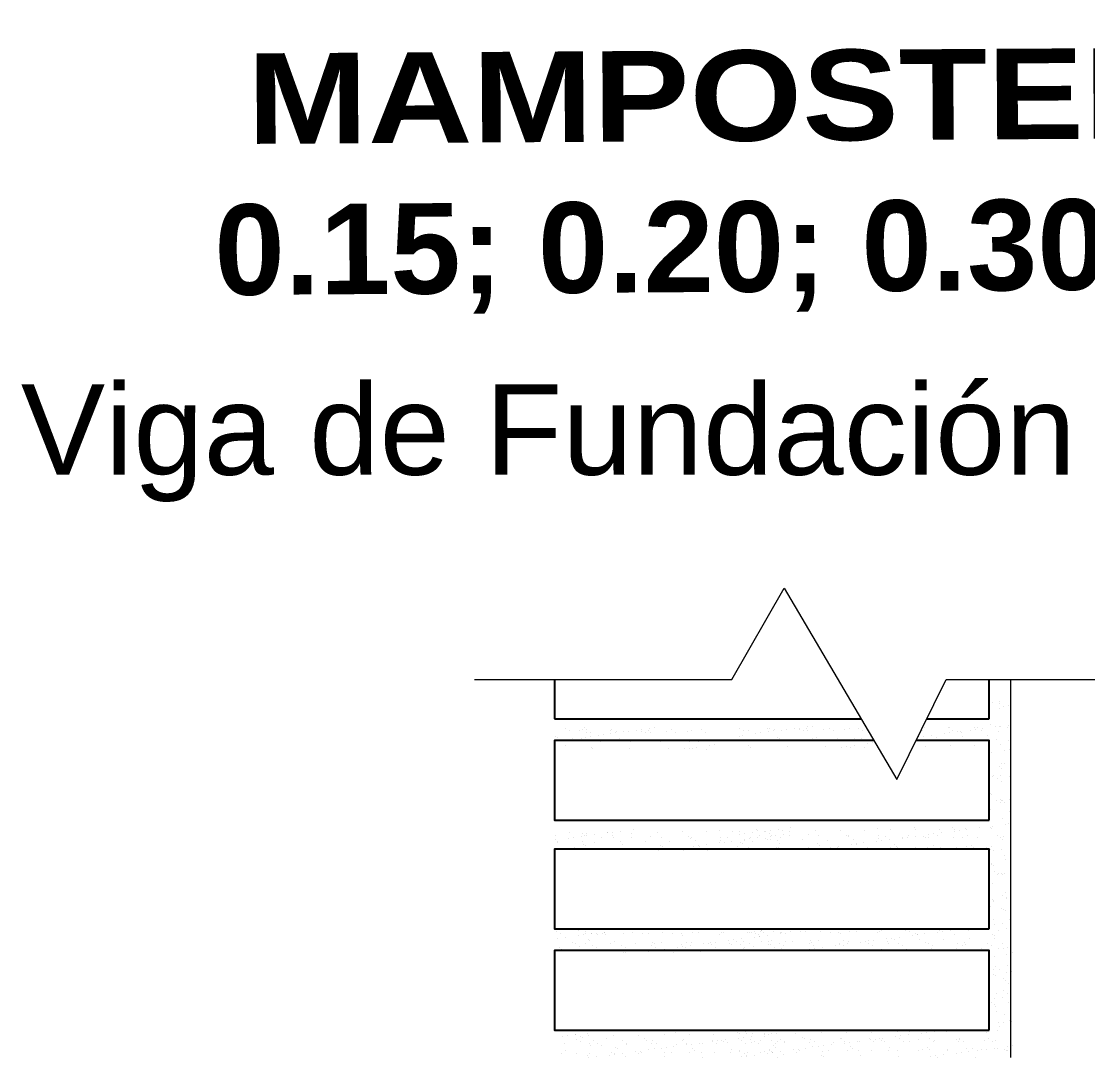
# Model space of a CAD drawing. Header units: millimetres. Extents: x 141 to 456, y -20 to 129.
# Drawn here: x 197.867 to 200.81, y 71.279 to 74.141 of the extents above; entities that cross this region are included whole.
import ezdxf

# ---------------------------------------------------------------- set-up
doc = ezdxf.new("R2010")
doc.units = ezdxf.units.MM
doc.header["$LTSCALE"] = 0.1
doc.header["$MEASUREMENT"] = 0
doc.layers.add('00-COTAS', color=1, linetype='Continuous', lineweight=9)
doc.layers.add('referencias', color=1, linetype='Continuous', lineweight=5)
for name, color, linetype in [('AUXILIAR', 1, 'Continuous'), ('hach', 1, 'Continuous'), ('ROTULO', 5, 'Continuous')]:
    doc.layers.add(name, color=color, linetype=linetype)
doc.styles.add('Afro', font='arial.ttf', dxfattribs={"height": 0.2})
doc.styles.add('ARIAL', font='arial.ttf', dxfattribs={"height": 0.18})

msp = doc.modelspace()

# ---------------------------------------------------------------- linework, layer by layer
at = {"color": 1}
for p, q in [((199.3382, 72.3233), (199.3382, 72.2147)), ((200.5382, 72.2147), (200.5382, 72.3233)), ((199.3382, 72.2147), (200.1846, 72.2147)), ((200.3657, 72.2147), (200.5382, 72.2147)), ((200.5382, 71.6347), (200.5382, 71.7887))]:
    msp.add_line(p, q, dxfattribs=at)
for points in [[(200.2198, 72.1547), (199.3382, 72.1547), (199.3382, 71.9347), (200.5382, 71.9347)], [(200.5382, 71.9347), (200.5382, 72.1547), (200.3362, 72.1547)], [(200.5382, 71.6347), (200.5382, 71.8547), (199.3382, 71.8547), (199.3382, 71.6347), (200.5382, 71.6347)], [(199.3382, 71.7887), (199.3382, 71.6347), (200.5382, 71.6347)], [(200.5382, 71.3547), (200.5382, 71.5747), (199.3382, 71.5747), (199.3382, 71.3547), (200.5382, 71.3547)]]:
    msp.add_lwpolyline(points, dxfattribs=at)
at = {"layer": '00-COTAS'}
msp.add_line((200.5977, 71.2793), (200.5977, 72.3233), dxfattribs=at)
at = {"layer": 'AUXILIAR', "color": 6, "lineweight": 18}
msp.add_lwpolyline([(199.1178, 72.3233), (199.828, 72.3233), (199.9727, 72.5752), (200.2831, 72.0469), (200.4192, 72.3233), (201.5805, 72.3233)], dxfattribs=at)
at = {"layer": 'hach', "linetype": 'Continuous'}
for p, q in [((200.5463, 72.2597), (200.5463, 72.2597)), ((200.5677, 72.2626), (200.5677, 72.2626)), ((200.598, 72.2687), (200.598, 72.2687)), ((200.5662, 72.2444), (200.5662, 72.2444)), ((200.5675, 72.2562), (200.5675, 72.2562)), ((200.5787, 72.2491), (200.5787, 72.2491)), ((200.5904, 72.2511), (200.5904, 72.2511)), ((199.3679, 72.1887), (199.3679, 72.1887)), ((199.379, 72.1816), (199.379, 72.1816)), ((199.4063, 72.182), (199.4063, 72.182)), ((199.4148, 72.1842), (199.4148, 72.1842)), ((199.4206, 72.1905), (199.4206, 72.1905)), ((199.4254, 72.186), (199.4254, 72.186)), ((199.426, 72.1771), (199.426, 72.1771)), ((199.4386, 72.177), (199.4386, 72.177)), ((199.4925, 72.1835), (199.4925, 72.1835)), ((199.4939, 72.1739), (199.4939, 72.1739)), ((199.4969, 72.1843), (199.4969, 72.1843)), ((199.5081, 72.1773), (199.5081, 72.1773)), ((199.5098, 72.1796), (199.5098, 72.1796)), ((199.5297, 72.1786), (199.5297, 72.1786)), ((199.5435, 72.1804), (199.5435, 72.1804)), ((199.5649, 72.1832), (199.5649, 72.1832)), ((199.5788, 72.1804), (199.5788, 72.1804)), ((199.579, 72.1845), (199.579, 72.1845)), ((199.5901, 72.1774), (199.5901, 72.1774)), ((199.598, 72.1826), (199.598, 72.1826)), ((199.6007, 72.1879), (199.6007, 72.1879)), ((199.6028, 72.1782), (199.6028, 72.1782)), ((199.6144, 72.1897), (199.6144, 72.1897)), ((199.6462, 72.1801), (199.6462, 72.1801)), ((199.6611, 72.1846), (199.6611, 72.1846)), ((199.6722, 72.1776), (199.6722, 72.1776)), ((199.705, 72.1803), (199.705, 72.1803)), ((199.7174, 72.1827), (199.7174, 72.1827)), ((199.7432, 72.1848), (199.7432, 72.1848)), ((199.7543, 72.1777), (199.7543, 72.1777)), ((199.85, 72.1888), (199.85, 72.1888)), ((199.8611, 72.1817), (199.8611, 72.1817)), ((199.8737, 72.1816), (199.8737, 72.1816)), ((199.8939, 72.1739), (199.8939, 72.1739)), ((199.9076, 72.1757), (199.9076, 72.1757)), ((199.9276, 72.1882), (199.9276, 72.1882)), ((199.9291, 72.1785), (199.9291, 72.1785)), ((199.9321, 72.189), (199.9321, 72.189)), ((199.9432, 72.1819), (199.9432, 72.1819)), ((199.9449, 72.1842), (199.9449, 72.1842)), ((199.9649, 72.1832), (199.9649, 72.1832)), ((199.9786, 72.185), (199.9786, 72.185)), ((200, 72.1878), (200, 72.1878)), ((200.0139, 72.1851), (200.0139, 72.1851)), ((200.0142, 72.1891), (200.0142, 72.1891)), ((200.0253, 72.182), (200.0253, 72.182)), ((200.0331, 72.1872), (200.0331, 72.1872)), ((200.0358, 72.1925), (200.0358, 72.1925)), ((200.038, 72.1828), (200.038, 72.1828)), ((200.0496, 72.1944), (200.0496, 72.1944)), ((200.0814, 72.1848), (200.0814, 72.1848)), ((200.0963, 72.1893), (200.0963, 72.1893)), ((200.1074, 72.1822), (200.1074, 72.1822)), ((200.1401, 72.1849), (200.1401, 72.1849)), ((200.1526, 72.1873), (200.1526, 72.1873)), ((200.1784, 72.1894), (200.1784, 72.1894)), ((200.1895, 72.1823), (200.1895, 72.1823)), ((200.3537, 72.1826), (200.3537, 72.1826)), ((200.3602, 72.1904), (200.3602, 72.1904)), ((200.4149, 72.1742), (200.4149, 72.1742)), ((200.4246, 72.1899), (200.4246, 72.1899)), ((200.4287, 72.176), (200.4287, 72.176)), ((200.4292, 72.1913), (200.4292, 72.1913)), ((200.4358, 72.1828), (200.4358, 72.1828)), ((200.4501, 72.1788), (200.4501, 72.1788)), ((200.4581, 72.1808), (200.4581, 72.1808)), ((200.463, 72.1763), (200.463, 72.1763)), ((200.4859, 72.1835), (200.4859, 72.1835)), ((200.4966, 72.191), (200.4966, 72.191)), ((200.4996, 72.1854), (200.4996, 72.1854)), ((200.5067, 72.19), (200.5067, 72.19)), ((200.5179, 72.1829), (200.5179, 72.1829)), ((200.521, 72.1882), (200.521, 72.1882)), ((200.5423, 72.1995), (200.5423, 72.1995)), ((200.5569, 72.1929), (200.5569, 72.1929)), ((200.5652, 72.1784), (200.5652, 72.1784)), ((200.5678, 72.1936), (200.5678, 72.1936)), ((200.5706, 72.1947), (200.5706, 72.1947)), ((200.5888, 72.1902), (200.5888, 72.1902)), ((200.592, 72.1975), (200.592, 72.1975)), ((199.3413, 72.1673), (199.3413, 72.1673)), ((199.3462, 72.1629), (199.3462, 72.1629)), ((199.352, 72.1552), (199.352, 72.1552)), ((199.3657, 72.157), (199.3657, 72.157)), ((199.3691, 72.1419), (199.3691, 72.1419)), ((199.3707, 72.1547), (199.3707, 72.1547)), ((199.3872, 72.1598), (199.3872, 72.1598)), ((199.4132, 72.1604), (199.4132, 72.1604)), ((199.419, 72.1561), (199.419, 72.1561)), ((199.423, 72.1645), (199.423, 72.1645)), ((199.423, 72.1645), (199.423, 72.1645)), ((199.4367, 72.1663), (199.4367, 72.1663)), ((199.4419, 72.1572), (199.4419, 72.1572)), ((199.4588, 72.1692), (199.4588, 72.1692)), ((199.466, 72.1516), (199.466, 72.1516)), ((199.4725, 72.171), (199.4725, 72.171)), ((199.4758, 72.1535), (199.4758, 72.1535)), ((199.5187, 72.1595), (199.5187, 72.1595)), ((199.5236, 72.155), (199.5236, 72.155)), ((199.5432, 72.1532), (199.5432, 72.1532)), ((199.5481, 72.1518), (199.5481, 72.1518)), ((199.6144, 72.1557), (199.6144, 72.1557)), ((199.6257, 72.1572), (199.6257, 72.1572)), ((199.6302, 72.1519), (199.6302, 72.1519)), ((199.6834, 72.1566), (199.6834, 72.1566)), ((199.7123, 72.1521), (199.7123, 72.1521)), ((199.7312, 72.1562), (199.7312, 72.1562)), ((199.7361, 72.1518), (199.7361, 72.1518)), ((199.7509, 72.1563), (199.7509, 72.1563)), ((199.7806, 72.1434), (199.7806, 72.1434)), ((199.8484, 72.165), (199.8484, 72.165)), ((199.8581, 72.1692), (199.8581, 72.1692)), ((199.9011, 72.1562), (199.9011, 72.1562)), ((199.9109, 72.1581), (199.9109, 72.1581)), ((199.9539, 72.1641), (199.9539, 72.1641)), ((199.9587, 72.1597), (199.9587, 72.1597)), ((199.9784, 72.1578), (199.9784, 72.1578)), ((199.9832, 72.1564), (199.9832, 72.1564)), ((200.0496, 72.1604), (200.0496, 72.1604)), ((200.0609, 72.1618), (200.0609, 72.1618)), ((200.0653, 72.1565), (200.0653, 72.1565)), ((200.1186, 72.1612), (200.1186, 72.1612)), ((200.1474, 72.1567), (200.1474, 72.1567)), ((200.1664, 72.1609), (200.1664, 72.1609)), ((200.1712, 72.1564), (200.1712, 72.1564)), ((200.186, 72.1609), (200.186, 72.1609)), ((200.2021, 72.1462), (200.2021, 72.1462)), ((200.2158, 72.148), (200.2158, 72.148)), ((200.344, 72.1649), (200.344, 72.1649)), ((200.3577, 72.1667), (200.3577, 72.1667)), ((200.3789, 72.1576), (200.3789, 72.1576)), ((200.3791, 72.1695), (200.3791, 72.1695)), ((200.3838, 72.1532), (200.3838, 72.1532)), ((200.3936, 72.164), (200.3936, 72.164)), ((200.3937, 72.1571), (200.3937, 72.1571)), ((200.4648, 72.1666), (200.4648, 72.1666)), ((200.4758, 72.1573), (200.4758, 72.1573)), ((200.4859, 72.1553), (200.4859, 72.1553)), ((200.5338, 72.1675), (200.5338, 72.1675)), ((200.5579, 72.1574), (200.5579, 72.1574)), ((200.5695, 72.1428), (200.5695, 72.1428)), ((200.5914, 72.1544), (200.5914, 72.1544)), ((200.5963, 72.1499), (200.5963, 72.1499)), ((199.4395, 72.1363), (199.4395, 72.1363)), ((199.4443, 72.1319), (199.4443, 72.1319)), ((199.5465, 72.134), (199.5465, 72.134)), ((199.652, 72.1331), (199.652, 72.1331)), ((199.696, 72.1322), (199.696, 72.1322)), ((199.7097, 72.134), (199.7097, 72.134)), ((199.7191, 72.1319), (199.7191, 72.1319)), ((199.7311, 72.1368), (199.7311, 72.1368)), ((199.759, 72.1308), (199.759, 72.1308)), ((199.7669, 72.1416), (199.7669, 72.1416)), ((199.8746, 72.141), (199.8746, 72.141)), ((199.8795, 72.1365), (199.8795, 72.1365)), ((199.9817, 72.1386), (199.9817, 72.1386)), ((200.0871, 72.1377), (200.0871, 72.1377)), ((200.1311, 72.1368), (200.1311, 72.1368)), ((200.1448, 72.1386), (200.1448, 72.1386)), ((200.1542, 72.1365), (200.1542, 72.1365)), ((200.1663, 72.1415), (200.1663, 72.1415)), ((200.1942, 72.1354), (200.1942, 72.1354)), ((200.3619, 72.1396), (200.3619, 72.1396)), ((200.4309, 72.1405), (200.4309, 72.1405)), ((200.4983, 72.1402), (200.4983, 72.1402)), ((200.5391, 72.1169), (200.5391, 72.1169)), ((200.5454, 72.1231), (200.5454, 72.1231)), ((200.5812, 72.1278), (200.5812, 72.1278)), ((200.5949, 72.1296), (200.5949, 72.1296)), ((200.54, 72.1058), (200.54, 72.1058)), ((200.5712, 72.092), (200.5712, 72.092)), ((200.5792, 72.0914), (200.5792, 72.0914)), ((200.5482, 72.0552), (200.5482, 72.0552)), ((200.5493, 72.058), (200.5493, 72.058)), ((200.5662, 72.0818), (200.5662, 72.0818)), ((200.5697, 72.0581), (200.5697, 72.0581)), ((200.5711, 72.0773), (200.5711, 72.0773)), ((200.594, 72.0563), (200.594, 72.0563)), ((200.5604, 72.0509), (200.5604, 72.0509)), ((200.5728, 72.0412), (200.5728, 72.0412)), ((200.5388, 72.0151), (200.5388, 72.0151)), ((200.541, 72.0091), (200.541, 72.0091)), ((200.5459, 72.0047), (200.5459, 72.0047)), ((200.5588, 71.9884), (200.5588, 71.9884)), ((200.5688, 71.9836), (200.5688, 71.9836)), ((200.5706, 71.992), (200.5706, 71.992)), ((200.5725, 71.9902), (200.5725, 71.9902)), ((200.5745, 71.9904), (200.5745, 71.9904)), ((200.5817, 71.9849), (200.5817, 71.9849)), ((200.594, 71.993), (200.594, 71.993)), ((200.5397, 71.9593), (200.5397, 71.9593)), ((200.5405, 71.9643), (200.5405, 71.9643)), ((200.5761, 71.9396), (200.5761, 71.9396)), ((200.595, 71.9596), (200.595, 71.9596)), ((199.556, 71.909), (199.556, 71.909)), ((199.7937, 71.9075), (199.7937, 71.9075)), ((199.8959, 71.9096), (199.8959, 71.9096)), ((199.9553, 71.9089), (199.9553, 71.9089)), ((199.9911, 71.9137), (199.9911, 71.9137)), ((200.0579, 71.9064), (200.0579, 71.9064)), ((200.1269, 71.9073), (200.1269, 71.9073)), ((200.1943, 71.9069), (200.1943, 71.9069)), ((200.2289, 71.9121), (200.2289, 71.9121)), ((200.2655, 71.9095), (200.2655, 71.9095)), ((200.3311, 71.9142), (200.3311, 71.9142)), ((200.3345, 71.9104), (200.3345, 71.9104)), ((200.4019, 71.9101), (200.4019, 71.9101)), ((200.4365, 71.9133), (200.4365, 71.9133)), ((200.4414, 71.9089), (200.4414, 71.9089)), ((200.4549, 71.9065), (200.4549, 71.9065)), ((200.4731, 71.9126), (200.4731, 71.9126)), ((200.4764, 71.9093), (200.4764, 71.9093)), ((200.5122, 71.914), (200.5122, 71.914)), ((200.5421, 71.9135), (200.5421, 71.9135)), ((200.5436, 71.911), (200.5436, 71.911)), ((200.5473, 71.9186), (200.5473, 71.9186)), ((200.5831, 71.9233), (200.5831, 71.9233)), ((200.5919, 71.926), (200.5919, 71.926)), ((200.5968, 71.9251), (200.5968, 71.9251)), ((199.34, 71.8918), (199.34, 71.8918)), ((199.3425, 71.8809), (199.3425, 71.8809)), ((199.3783, 71.8856), (199.3783, 71.8856)), ((199.379, 71.9007), (199.379, 71.9007)), ((199.392, 71.8874), (199.392, 71.8874)), ((199.4134, 71.8903), (199.4134, 71.8903)), ((199.4141, 71.8903), (199.4141, 71.8903)), ((199.4151, 71.8986), (199.4151, 71.8986)), ((199.4163, 71.8772), (199.4163, 71.8772)), ((199.4221, 71.8919), (199.4221, 71.8919)), ((199.4268, 71.8976), (199.4268, 71.8976)), ((199.4278, 71.8921), (199.4278, 71.8921)), ((199.4492, 71.895), (199.4492, 71.895)), ((199.4691, 71.8874), (199.4691, 71.8874)), ((199.4841, 71.8995), (199.4841, 71.8995)), ((199.485, 71.8997), (199.485, 71.8997)), ((199.4971, 71.892), (199.4971, 71.892)), ((199.4988, 71.9015), (199.4988, 71.9015)), ((199.502, 71.8876), (199.502, 71.8876)), ((199.5202, 71.9043), (199.5202, 71.9043)), ((199.5511, 71.8876), (199.5511, 71.8876)), ((199.5515, 71.8992), (199.5515, 71.8992)), ((199.6041, 71.8897), (199.6041, 71.8897)), ((199.6227, 71.9018), (199.6227, 71.9018)), ((199.6332, 71.8877), (199.6332, 71.8877)), ((199.6917, 71.9026), (199.6917, 71.9026)), ((199.7096, 71.8888), (199.7096, 71.8888)), ((199.7145, 71.8843), (199.7145, 71.8843)), ((199.7153, 71.8879), (199.7153, 71.8879)), ((199.7274, 71.8779), (199.7274, 71.8779)), ((199.7592, 71.9023), (199.7592, 71.9023)), ((199.7964, 71.8788), (199.7964, 71.8788)), ((199.7974, 71.888), (199.7974, 71.888)), ((199.8167, 71.8865), (199.8167, 71.8865)), ((199.8304, 71.9049), (199.8304, 71.9049)), ((199.8492, 71.895), (199.8492, 71.895)), ((199.8502, 71.9033), (199.8502, 71.9033)), ((199.863, 71.8968), (199.863, 71.8968)), ((199.8638, 71.8785), (199.8638, 71.8785)), ((199.8641, 71.8813), (199.8641, 71.8813)), ((199.8779, 71.8831), (199.8779, 71.8831)), ((199.8795, 71.8882), (199.8795, 71.8882)), ((199.8837, 71.8769), (199.8837, 71.8769)), ((199.8844, 71.8996), (199.8844, 71.8996)), ((199.8993, 71.886), (199.8993, 71.886)), ((199.8994, 71.9058), (199.8994, 71.9058)), ((199.9042, 71.8921), (199.9042, 71.8921)), ((199.9192, 71.9042), (199.9192, 71.9042)), ((199.9202, 71.9043), (199.9202, 71.9043)), ((199.9221, 71.8856), (199.9221, 71.8856)), ((199.927, 71.8811), (199.927, 71.8811)), ((199.9323, 71.8967), (199.9323, 71.8967)), ((199.9339, 71.9061), (199.9339, 71.9061)), ((199.935, 71.8811), (199.935, 71.8811)), ((199.9351, 71.8907), (199.9351, 71.8907)), ((199.9371, 71.8922), (199.9371, 71.8922)), ((199.9488, 71.8925), (199.9488, 71.8925)), ((199.9549, 71.8794), (199.9549, 71.8794)), ((199.9616, 71.8883), (199.9616, 71.8883)), ((199.9668, 71.9054), (199.9668, 71.9054)), ((199.9702, 71.8953), (199.9702, 71.8953)), ((199.9863, 71.8922), (199.9863, 71.8922)), ((199.9867, 71.9038), (199.9867, 71.9038)), ((200.0239, 71.8803), (200.0239, 71.8803)), ((200.0393, 71.8943), (200.0393, 71.8943)), ((200.0684, 71.8924), (200.0684, 71.8924)), ((200.0913, 71.88), (200.0913, 71.88)), ((200.1448, 71.8934), (200.1448, 71.8934)), ((200.1496, 71.889), (200.1496, 71.889)), ((200.1505, 71.8925), (200.1505, 71.8925)), ((200.1625, 71.8826), (200.1625, 71.8826)), ((200.2315, 71.8834), (200.2315, 71.8834)), ((200.2326, 71.8927), (200.2326, 71.8927)), ((200.242, 71.8784), (200.242, 71.8784)), ((200.2518, 71.8911), (200.2518, 71.8911)), ((200.2635, 71.8813), (200.2635, 71.8813)), ((200.299, 71.8831), (200.299, 71.8831)), ((200.2993, 71.886), (200.2993, 71.886)), ((200.313, 71.8878), (200.313, 71.8878)), ((200.3147, 71.8928), (200.3147, 71.8928)), ((200.3344, 71.8906), (200.3344, 71.8906)), ((200.3573, 71.8902), (200.3573, 71.8902)), ((200.3621, 71.8857), (200.3621, 71.8857)), ((200.3702, 71.8953), (200.3702, 71.8953)), ((200.3702, 71.8857), (200.3702, 71.8857)), ((200.384, 71.8971), (200.384, 71.8971)), ((200.3968, 71.8929), (200.3968, 71.8929)), ((200.4054, 71.8999), (200.4054, 71.8999)), ((200.4392, 71.8866), (200.4392, 71.8866)), ((200.4412, 71.9047), (200.4412, 71.9047)), ((200.4643, 71.8879), (200.4643, 71.8879)), ((200.4788, 71.8931), (200.4788, 71.8931)), ((200.5066, 71.8862), (200.5066, 71.8862)), ((200.5609, 71.8932), (200.5609, 71.8932)), ((200.5698, 71.887), (200.5698, 71.887)), ((200.5747, 71.8825), (200.5747, 71.8825)), ((200.5778, 71.8888), (200.5778, 71.8888)), ((199.3473, 71.8763), (199.3473, 71.8763)), ((199.3475, 71.8744), (199.3475, 71.8744)), ((199.3923, 71.8585), (199.3923, 71.8585)), ((199.4179, 71.8689), (199.4179, 71.8689)), ((199.4227, 71.8644), (199.4227, 71.8644)), ((199.4392, 71.854), (199.4392, 71.854)), ((199.4485, 71.8722), (199.4485, 71.8722)), ((199.5197, 71.8748), (199.5197, 71.8748)), ((199.5213, 71.8541), (199.5213, 71.8541)), ((199.5249, 71.8666), (199.5249, 71.8666)), ((199.5887, 71.8757), (199.5887, 71.8757)), ((199.6034, 71.8543), (199.6034, 71.8543)), ((199.6244, 71.851), (199.6244, 71.851)), ((199.6304, 71.8657), (199.6304, 71.8657)), ((199.6352, 71.8612), (199.6352, 71.8612)), ((199.6513, 71.8533), (199.6513, 71.8533)), ((199.6562, 71.8754), (199.6562, 71.8754)), ((199.665, 71.8551), (199.665, 71.8551)), ((199.6855, 71.8544), (199.6855, 71.8544)), ((199.6864, 71.8579), (199.6864, 71.8579)), ((199.6934, 71.8519), (199.6934, 71.8519)), ((199.7222, 71.8627), (199.7222, 71.8627)), ((199.7359, 71.8645), (199.7359, 71.8645)), ((199.7374, 71.8633), (199.7374, 71.8633)), ((199.7574, 71.8673), (199.7574, 71.8673)), ((199.7608, 71.8515), (199.7608, 71.8515)), ((199.7676, 71.8546), (199.7676, 71.8546)), ((199.7932, 71.872), (199.7932, 71.872)), ((199.8069, 71.8738), (199.8069, 71.8738)), ((199.8283, 71.8766), (199.8283, 71.8766)), ((199.832, 71.8541), (199.832, 71.8541)), ((199.8429, 71.8624), (199.8429, 71.8624)), ((199.8478, 71.858), (199.8478, 71.858)), ((199.8497, 71.8547), (199.8497, 71.8547)), ((199.853, 71.8735), (199.853, 71.8735)), ((199.8579, 71.8691), (199.8579, 71.8691)), ((199.8744, 71.8586), (199.8744, 71.8586)), ((199.901, 71.855), (199.901, 71.855)), ((199.9318, 71.8549), (199.9318, 71.8549)), ((199.9499, 71.8601), (199.9499, 71.8601)), ((199.9564, 71.8588), (199.9564, 71.8588)), ((199.96, 71.8712), (199.96, 71.8712)), ((199.9685, 71.8547), (199.9685, 71.8547)), ((200.0385, 71.8589), (200.0385, 71.8589)), ((200.0595, 71.8556), (200.0595, 71.8556)), ((200.0655, 71.8703), (200.0655, 71.8703)), ((200.0704, 71.8658), (200.0704, 71.8658)), ((200.0864, 71.8579), (200.0864, 71.8579)), ((200.1001, 71.8597), (200.1001, 71.8597)), ((200.1206, 71.8591), (200.1206, 71.8591)), ((200.1216, 71.8626), (200.1216, 71.8626)), ((200.1285, 71.8565), (200.1285, 71.8565)), ((200.1574, 71.8673), (200.1574, 71.8673)), ((200.1711, 71.8691), (200.1711, 71.8691)), ((200.1726, 71.868), (200.1726, 71.868)), ((200.1925, 71.8719), (200.1925, 71.8719)), ((200.196, 71.8562), (200.196, 71.8562)), ((200.2027, 71.8592), (200.2027, 71.8592)), ((200.2283, 71.8766), (200.2283, 71.8766)), ((200.2672, 71.8587), (200.2672, 71.8587)), ((200.278, 71.8671), (200.278, 71.8671)), ((200.2829, 71.8626), (200.2829, 71.8626)), ((200.2848, 71.8594), (200.2848, 71.8594)), ((200.3362, 71.8596), (200.3362, 71.8596)), ((200.3669, 71.8595), (200.3669, 71.8595)), ((200.3851, 71.8647), (200.3851, 71.8647)), ((200.4036, 71.8593), (200.4036, 71.8593)), ((200.449, 71.8597), (200.449, 71.8597)), ((200.4748, 71.8618), (200.4748, 71.8618)), ((200.4906, 71.8638), (200.4906, 71.8638)), ((200.4954, 71.8594), (200.4954, 71.8594)), ((200.5311, 71.8598), (200.5311, 71.8598)), ((200.5422, 71.8527), (200.5422, 71.8527)), ((200.5438, 71.8627), (200.5438, 71.8627)), ((200.5502, 71.8507), (200.5502, 71.8507)), ((200.5716, 71.8536), (200.5716, 71.8536)), ((200.5976, 71.8615), (200.5976, 71.8615)), ((200.5795, 71.838), (200.5795, 71.838)), ((200.5822, 71.8272), (200.5822, 71.8272)), ((200.5446, 71.8143), (200.5446, 71.8143)), ((200.5455, 71.8119), (200.5455, 71.8119)), ((200.5495, 71.8099), (200.5495, 71.8099)), ((200.5524, 71.7938), (200.5524, 71.7938)), ((200.5724, 71.7888), (200.5724, 71.7888)), ((200.5959, 71.7885), (200.5959, 71.7885)), ((200.5471, 71.7611), (200.5471, 71.7611)), ((200.5608, 71.7839), (200.5608, 71.7839)), ((200.5635, 71.7867), (200.5635, 71.7867)), ((200.5745, 71.7857), (200.5745, 71.7857)), ((200.5811, 71.7872), (200.5811, 71.7872)), ((200.5828, 71.7364), (200.5828, 71.7364)), ((200.5472, 71.7162), (200.5472, 71.7162)), ((200.5488, 71.7103), (200.5488, 71.7103)), ((200.5493, 71.7141), (200.5493, 71.7141)), ((200.5737, 71.7278), (200.5737, 71.7278)), ((200.5848, 71.7207), (200.5848, 71.7207)), ((200.5851, 71.7188), (200.5851, 71.7188)), ((200.5427, 71.6951), (200.5427, 71.6951)), ((200.5734, 71.6921), (200.5734, 71.6921)), ((200.5783, 71.6877), (200.5783, 71.6877)), ((200.5844, 71.6856), (200.5844, 71.6856)), ((200.5384, 71.6444), (200.5384, 71.6444)), ((200.5505, 71.6596), (200.5505, 71.6596)), ((200.5521, 71.6462), (200.5521, 71.6462)), ((200.5736, 71.6491), (200.5736, 71.6491)), ((200.595, 71.6618), (200.595, 71.6618)), ((199.3431, 71.6276), (199.3431, 71.6276)), ((199.3556, 71.6223), (199.3556, 71.6223)), ((199.4045, 71.6161), (199.4045, 71.6161)), ((199.4052, 71.6301), (199.4052, 71.6301)), ((199.4183, 71.6179), (199.4183, 71.6179)), ((199.4246, 71.6232), (199.4246, 71.6232)), ((199.4252, 71.6277), (199.4252, 71.6277)), ((199.4397, 71.6207), (199.4397, 71.6207)), ((199.4403, 71.6208), (199.4403, 71.6208)), ((199.4541, 71.6226), (199.4541, 71.6226)), ((199.4568, 71.6183), (199.4568, 71.6183)), ((199.4721, 71.6232), (199.4721, 71.6232)), ((199.4755, 71.6254), (199.4755, 71.6254)), ((199.4755, 71.6246), (199.4755, 71.6246)), ((199.4803, 71.6201), (199.4803, 71.6201)), ((199.528, 71.6208), (199.528, 71.6208)), ((199.5542, 71.6234), (199.5542, 71.6234)), ((199.5825, 71.6223), (199.5825, 71.6223)), ((199.597, 71.6217), (199.597, 71.6217)), ((199.6363, 71.6235), (199.6363, 71.6235)), ((199.6645, 71.6214), (199.6645, 71.6214)), ((199.688, 71.6213), (199.688, 71.6213)), ((199.6929, 71.6169), (199.6929, 71.6169)), ((199.7184, 71.6237), (199.7184, 71.6237)), ((199.7357, 71.624), (199.7357, 71.624)), ((199.795, 71.619), (199.795, 71.619)), ((199.8005, 71.6238), (199.8005, 71.6238)), ((199.8047, 71.6248), (199.8047, 71.6248)), ((199.8721, 71.6245), (199.8721, 71.6245)), ((199.8755, 71.6254), (199.8755, 71.6254)), ((199.8826, 71.624), (199.8826, 71.624)), ((199.8892, 71.6272), (199.8892, 71.6272)), ((199.892, 71.6229), (199.892, 71.6229)), ((199.9005, 71.6181), (199.9005, 71.6181)), ((199.9041, 71.6136), (199.9041, 71.6136)), ((199.9054, 71.6137), (199.9054, 71.6137)), ((199.9073, 71.6279), (199.9073, 71.6279)), ((199.9106, 71.63), (199.9106, 71.63)), ((199.9106, 71.6292), (199.9106, 71.6292)), ((199.9155, 71.6248), (199.9155, 71.6248)), ((199.9255, 71.6164), (199.9255, 71.6164)), ((199.9433, 71.6271), (199.9433, 71.6271)), ((199.9613, 71.6211), (199.9613, 71.6211)), ((199.9632, 71.6255), (199.9632, 71.6255)), ((199.9647, 71.6241), (199.9647, 71.6241)), ((199.9751, 71.6229), (199.9751, 71.6229)), ((199.9894, 71.628), (199.9894, 71.628)), ((200.0177, 71.6269), (200.0177, 71.6269)), ((200.0322, 71.6263), (200.0322, 71.6263)), ((200.0715, 71.6282), (200.0715, 71.6282)), ((200.0996, 71.626), (200.0996, 71.626)), ((200.1232, 71.626), (200.1232, 71.626)), ((200.128, 71.6215), (200.128, 71.6215)), ((200.1535, 71.6283), (200.1535, 71.6283)), ((200.1708, 71.6286), (200.1708, 71.6286)), ((200.2302, 71.6236), (200.2302, 71.6236)), ((200.2356, 71.6285), (200.2356, 71.6285)), ((200.2398, 71.6295), (200.2398, 71.6295)), ((200.3073, 71.6291), (200.3073, 71.6291)), ((200.3177, 71.6286), (200.3177, 71.6286)), ((200.3255, 71.6164), (200.3255, 71.6164)), ((200.3357, 71.6227), (200.3357, 71.6227)), ((200.3393, 71.6182), (200.3393, 71.6182)), ((200.3405, 71.6183), (200.3405, 71.6183)), ((200.3607, 71.621), (200.3607, 71.621)), ((200.3785, 71.6317), (200.3785, 71.6317)), ((200.3965, 71.6258), (200.3965, 71.6258)), ((200.3998, 71.6288), (200.3998, 71.6288)), ((200.4102, 71.6276), (200.4102, 71.6276)), ((200.4317, 71.6304), (200.4317, 71.6304)), ((200.4427, 71.6204), (200.4427, 71.6204)), ((200.4475, 71.6326), (200.4475, 71.6326)), ((200.4819, 71.6289), (200.4819, 71.6289)), ((200.5149, 71.6323), (200.5149, 71.6323)), ((200.5482, 71.6195), (200.5482, 71.6195)), ((200.5531, 71.615), (200.5531, 71.615)), ((200.564, 71.6291), (200.564, 71.6291)), ((200.5861, 71.6348), (200.5861, 71.6348)), ((199.3473, 71.6085), (199.3473, 71.6085)), ((199.3521, 71.5829), (199.3521, 71.5829)), ((199.3687, 71.6114), (199.3687, 71.6114)), ((199.389, 71.5959), (199.389, 71.5959)), ((199.3953, 71.5943), (199.3953, 71.5943)), ((199.4064, 71.5872), (199.4064, 71.5872)), ((199.4251, 71.5939), (199.4251, 71.5939)), ((199.4314, 71.6061), (199.4314, 71.6061)), ((199.4363, 71.6016), (199.4363, 71.6016)), ((199.4423, 71.5898), (199.4423, 71.5898)), ((199.4534, 71.5827), (199.4534, 71.5827)), ((199.4941, 71.5948), (199.4941, 71.5948)), ((199.5033, 71.5991), (199.5033, 71.5991)), ((199.5244, 71.5899), (199.5244, 71.5899)), ((199.5355, 71.5829), (199.5355, 71.5829)), ((199.5615, 71.5944), (199.5615, 71.5944)), ((199.6065, 71.5901), (199.6065, 71.5901)), ((199.6088, 71.5982), (199.6088, 71.5982)), ((199.6136, 71.5938), (199.6136, 71.5938)), ((199.6176, 71.583), (199.6176, 71.583)), ((199.6327, 71.597), (199.6327, 71.597)), ((199.6775, 71.5838), (199.6775, 71.5838)), ((199.6885, 71.5902), (199.6885, 71.5902)), ((199.6912, 71.5856), (199.6912, 71.5856)), ((199.6997, 71.5832), (199.6997, 71.5832)), ((199.7017, 71.5979), (199.7017, 71.5979)), ((199.7127, 71.5884), (199.7127, 71.5884)), ((199.7158, 71.5959), (199.7158, 71.5959)), ((199.7485, 71.5931), (199.7485, 71.5931)), ((199.7622, 71.5949), (199.7622, 71.5949)), ((199.7691, 71.5976), (199.7691, 71.5976)), ((199.7706, 71.5904), (199.7706, 71.5904)), ((199.7818, 71.5833), (199.7818, 71.5833)), ((199.7836, 71.5977), (199.7836, 71.5977)), ((199.8194, 71.6024), (199.8194, 71.6024)), ((199.8213, 71.595), (199.8213, 71.595)), ((199.8261, 71.5905), (199.8261, 71.5905)), ((199.8332, 71.6042), (199.8332, 71.6042)), ((199.8403, 71.6001), (199.8403, 71.6001)), ((199.8527, 71.5905), (199.8527, 71.5905)), ((199.8546, 71.6071), (199.8546, 71.6071)), ((199.8602, 71.5985), (199.8602, 71.5985)), ((199.8639, 71.5835), (199.8639, 71.5835)), ((199.8774, 71.5944), (199.8774, 71.5944)), ((199.8885, 71.5873), (199.8885, 71.5873)), ((199.8904, 71.6118), (199.8904, 71.6118)), ((199.9093, 71.601), (199.9093, 71.601)), ((199.9283, 71.5926), (199.9283, 71.5926)), ((199.9292, 71.5994), (199.9292, 71.5994)), ((199.9348, 71.5907), (199.9348, 71.5907)), ((199.9384, 71.6037), (199.9384, 71.6037)), ((199.9459, 71.5836), (199.9459, 71.5836)), ((199.9595, 71.5946), (199.9595, 71.5946)), ((199.9706, 71.5875), (199.9706, 71.5875)), ((199.9768, 71.6007), (199.9768, 71.6007)), ((199.9966, 71.5991), (199.9966, 71.5991)), ((200.0416, 71.5947), (200.0416, 71.5947)), ((200.0439, 71.6028), (200.0439, 71.6028)), ((200.0488, 71.5984), (200.0488, 71.5984)), ((200.0527, 71.5876), (200.0527, 71.5876)), ((200.0678, 71.6016), (200.0678, 71.6016)), ((200.0769, 71.5837), (200.0769, 71.5837)), ((200.1127, 71.5884), (200.1127, 71.5884)), ((200.1237, 71.5949), (200.1237, 71.5949)), ((200.1264, 71.5902), (200.1264, 71.5902)), ((200.1348, 71.5878), (200.1348, 71.5878)), ((200.1368, 71.6025), (200.1368, 71.6025)), ((200.1478, 71.593), (200.1478, 71.593)), ((200.151, 71.6005), (200.151, 71.6005)), ((200.1836, 71.5977), (200.1836, 71.5977)), ((200.1973, 71.5995), (200.1973, 71.5995)), ((200.2043, 71.6022), (200.2043, 71.6022)), ((200.2058, 71.595), (200.2058, 71.595)), ((200.2169, 71.5879), (200.2169, 71.5879)), ((200.2188, 71.6024), (200.2188, 71.6024)), ((200.2546, 71.6071), (200.2546, 71.6071)), ((200.2564, 71.5996), (200.2564, 71.5996)), ((200.2613, 71.5952), (200.2613, 71.5952)), ((200.2683, 71.6089), (200.2683, 71.6089)), ((200.2755, 71.6048), (200.2755, 71.6048)), ((200.2879, 71.5952), (200.2879, 71.5952)), ((200.2897, 71.6117), (200.2897, 71.6117)), ((200.299, 71.5881), (200.299, 71.5881)), ((200.3445, 71.6056), (200.3445, 71.6056)), ((200.3635, 71.5973), (200.3635, 71.5973)), ((200.37, 71.5953), (200.37, 71.5953)), ((200.3811, 71.5882), (200.3811, 71.5882)), ((200.4119, 71.6053), (200.4119, 71.6053)), ((200.4521, 71.5955), (200.4521, 71.5955)), ((200.4632, 71.5884), (200.4632, 71.5884)), ((200.469, 71.5964), (200.469, 71.5964)), ((200.4738, 71.5919), (200.4738, 71.5919)), ((200.4831, 71.6079), (200.4831, 71.6079)), ((200.5342, 71.5956), (200.5342, 71.5956)), ((200.5453, 71.5885), (200.5453, 71.5885)), ((200.5521, 71.6088), (200.5521, 71.6088)), ((200.576, 71.594), (200.576, 71.594)), ((200.5878, 71.584), (200.5878, 71.584)), ((200.5979, 71.584), (200.5979, 71.584)), ((199.357, 71.5785), (199.357, 71.5785)), ((199.424, 71.576), (199.424, 71.576)), ((199.5295, 71.5751), (199.5295, 71.5751)), ((199.5297, 71.57), (199.5297, 71.57)), ((199.5344, 71.5706), (199.5344, 71.5706)), ((199.5987, 71.5709), (199.5987, 71.5709)), ((199.6066, 71.5744), (199.6066, 71.5744)), ((199.6203, 71.5762), (199.6203, 71.5762)), ((199.6366, 71.5727), (199.6366, 71.5727)), ((199.6417, 71.579), (199.6417, 71.579)), ((199.6661, 71.5706), (199.6661, 71.5706)), ((199.7373, 71.5732), (199.7373, 71.5732)), ((199.742, 71.5718), (199.742, 71.5718)), ((199.8063, 71.5741), (199.8063, 71.5741)), ((199.8592, 71.5806), (199.8592, 71.5806)), ((199.8738, 71.5737), (199.8738, 71.5737)), ((199.945, 71.5763), (199.945, 71.5763)), ((199.9647, 71.5797), (199.9647, 71.5797)), ((199.9649, 71.5747), (199.9649, 71.5747)), ((199.9695, 71.5753), (199.9695, 71.5753)), ((200.0339, 71.5756), (200.0339, 71.5756)), ((200.0417, 71.579), (200.0417, 71.579)), ((200.0554, 71.5809), (200.0554, 71.5809)), ((200.0717, 71.5774), (200.0717, 71.5774)), ((200.1013, 71.5752), (200.1013, 71.5752)), ((200.1725, 71.5778), (200.1725, 71.5778)), ((200.1772, 71.5765), (200.1772, 71.5765)), ((200.2415, 71.5787), (200.2415, 71.5787)), ((200.3089, 71.5784), (200.3089, 71.5784)), ((200.3801, 71.5809), (200.3801, 71.5809)), ((200.4491, 71.5818), (200.4491, 71.5818)), ((200.5166, 71.5815), (200.5166, 71.5815)), ((200.5269, 71.5747), (200.5269, 71.5747)), ((200.5538, 71.558), (200.5538, 71.558)), ((200.5627, 71.5794), (200.5627, 71.5794)), ((200.5764, 71.5812), (200.5764, 71.5812)), ((200.5853, 71.563), (200.5853, 71.563)), ((200.6022, 71.57), (200.6022, 71.57)), ((200.5555, 71.5296), (200.5555, 71.5296)), ((200.5894, 71.5332), (200.5894, 71.5332)), ((200.5508, 71.5214), (200.5508, 71.5214)), ((200.5512, 71.5096), (200.5512, 71.5096)), ((200.5554, 71.5072), (200.5554, 71.5072)), ((200.5666, 71.5225), (200.5666, 71.5225)), ((200.577, 71.4973), (200.577, 71.4973)), ((200.587, 71.5143), (200.587, 71.5143)), ((200.6007, 71.5161), (200.6007, 71.5161)), ((200.5819, 71.4929), (200.5819, 71.4929)), ((200.5911, 71.4825), (200.5911, 71.4825)), ((200.5404, 71.4399), (200.5404, 71.4399)), ((200.5541, 71.4417), (200.5541, 71.4417)), ((200.5571, 71.4564), (200.5571, 71.4564)), ((200.5755, 71.4446), (200.5755, 71.4446)), ((200.5767, 71.4636), (200.5767, 71.4636)), ((200.5879, 71.4565), (200.5879, 71.4565)), ((200.5458, 71.4309), (200.5458, 71.4309)), ((200.5518, 71.4247), (200.5518, 71.4247)), ((200.5567, 71.4202), (200.5567, 71.4202)), ((200.5927, 71.4317), (200.5927, 71.4317)), ((200.5588, 71.4056), (200.5588, 71.4056)), ((200.5784, 71.3767), (200.5784, 71.3767)), ((200.5796, 71.3992), (200.5796, 71.3992)), ((200.5944, 71.3809), (200.5944, 71.3809)), ((200.598, 71.3976), (200.598, 71.3976)), ((200.5998, 71.3795), (200.5998, 71.3795)), ((199.6713, 71.3494), (199.6713, 71.3494)), ((199.8445, 71.3483), (199.8445, 71.3483)), ((199.8659, 71.3511), (199.8659, 71.3511)), ((199.9176, 71.347), (199.9176, 71.347)), ((200.0761, 71.3477), (200.0761, 71.3477)), ((200.1064, 71.3541), (200.1064, 71.3541)), ((200.1451, 71.3485), (200.1451, 71.3485)), ((200.2126, 71.3482), (200.2126, 71.3482)), ((200.2838, 71.3508), (200.2838, 71.3508)), ((200.3189, 71.3508), (200.3189, 71.3508)), ((200.3528, 71.3517), (200.3528, 71.3517)), ((200.3655, 71.3487), (200.3655, 71.3487)), ((200.387, 71.3515), (200.387, 71.3515)), ((200.4202, 71.3513), (200.4202, 71.3513)), ((200.4211, 71.353), (200.4211, 71.353)), ((200.4914, 71.3539), (200.4914, 71.3539)), ((200.5266, 71.3521), (200.5266, 71.3521)), ((200.5314, 71.3476), (200.5314, 71.3476)), ((200.5604, 71.3548), (200.5604, 71.3548)), ((200.5647, 71.3749), (200.5647, 71.3749)), ((200.5671, 71.3649), (200.5671, 71.3649)), ((199.3598, 71.3372), (199.3598, 71.3372)), ((199.3655, 71.3176), (199.3655, 71.3176)), ((199.3736, 71.339), (199.3736, 71.339)), ((199.395, 71.3418), (199.395, 71.3418)), ((199.3973, 71.342), (199.3973, 71.342)), ((199.3984, 71.3301), (199.3984, 71.3301)), ((199.4095, 71.323), (199.4095, 71.323)), ((199.4098, 71.3386), (199.4098, 71.3386)), ((199.4146, 71.3342), (199.4146, 71.3342)), ((199.4308, 71.3465), (199.4308, 71.3465)), ((199.4308, 71.3465), (199.4308, 71.3465)), ((199.4334, 71.3399), (199.4334, 71.3399)), ((199.4345, 71.3185), (199.4345, 71.3185)), ((199.4453, 71.3256), (199.4453, 71.3256)), ((199.4565, 71.3185), (199.4565, 71.3185)), ((199.4817, 71.3317), (199.4817, 71.3317)), ((199.5024, 71.3408), (199.5024, 71.3408)), ((199.5274, 71.3258), (199.5274, 71.3258)), ((199.5385, 71.3187), (199.5385, 71.3187)), ((199.5698, 71.3405), (199.5698, 71.3405)), ((199.5871, 71.3308), (199.5871, 71.3308)), ((199.592, 71.3263), (199.592, 71.3263)), ((199.6095, 71.3259), (199.6095, 71.3259)), ((199.6206, 71.3188), (199.6206, 71.3188)), ((199.641, 71.343), (199.641, 71.343)), ((199.6916, 71.3261), (199.6916, 71.3261)), ((199.6942, 71.3284), (199.6942, 71.3284)), ((199.7027, 71.319), (199.7027, 71.319)), ((199.71, 71.3439), (199.71, 71.3439)), ((199.7389, 71.3188), (199.7389, 71.3188)), ((199.7456, 71.3192), (199.7456, 71.3192)), ((199.7737, 71.3262), (199.7737, 71.3262)), ((199.7747, 71.3235), (199.7747, 71.3235)), ((199.7774, 71.3436), (199.7774, 71.3436)), ((199.7848, 71.3191), (199.7848, 71.3191)), ((199.7885, 71.3254), (199.7885, 71.3254)), ((199.7997, 71.3275), (199.7997, 71.3275)), ((199.8045, 71.3231), (199.8045, 71.3231)), ((199.8099, 71.3282), (199.8099, 71.3282)), ((199.8146, 71.3201), (199.8146, 71.3201)), ((199.8457, 71.3329), (199.8457, 71.3329)), ((199.8486, 71.3462), (199.8486, 71.3462)), ((199.8558, 71.3264), (199.8558, 71.3264)), ((199.8594, 71.3347), (199.8594, 71.3347)), ((199.8669, 71.3193), (199.8669, 71.3193)), ((199.8685, 71.3445), (199.8685, 71.3445)), ((199.8805, 71.3302), (199.8805, 71.3302)), ((199.8808, 71.3375), (199.8808, 71.3375)), ((199.8821, 71.3198), (199.8821, 71.3198)), ((199.8838, 71.3462), (199.8838, 71.3462)), ((199.8916, 71.3232), (199.8916, 71.3232)), ((199.902, 71.3181), (199.902, 71.3181)), ((199.9067, 71.3252), (199.9067, 71.3252)), ((199.9167, 71.3422), (199.9167, 71.3422)), ((199.9168, 71.3363), (199.9168, 71.3363)), ((199.9304, 71.344), (199.9304, 71.344)), ((199.9375, 71.3454), (199.9375, 71.3454)), ((199.9379, 71.3265), (199.9379, 71.3265)), ((199.949, 71.3194), (199.949, 71.3194)), ((199.9518, 71.3469), (199.9518, 71.3469)), ((199.9533, 71.3223), (199.9533, 71.3223)), ((199.9626, 71.3304), (199.9626, 71.3304)), ((199.9732, 71.3207), (199.9732, 71.3207)), ((199.9737, 71.3233), (199.9737, 71.3233)), ((200.0049, 71.3451), (200.0049, 71.3451)), ((200.0223, 71.3354), (200.0223, 71.3354)), ((200.0272, 71.3309), (200.0272, 71.3309)), ((200.0422, 71.3216), (200.0422, 71.3216)), ((200.0447, 71.3305), (200.0447, 71.3305)), ((200.0558, 71.3235), (200.0558, 71.3235)), ((200.1096, 71.3213), (200.1096, 71.3213)), ((200.1268, 71.3307), (200.1268, 71.3307)), ((200.1293, 71.3331), (200.1293, 71.3331)), ((200.1379, 71.3236), (200.1379, 71.3236)), ((200.1389, 71.3188), (200.1389, 71.3188)), ((200.1527, 71.3206), (200.1527, 71.3206)), ((200.1741, 71.3235), (200.1741, 71.3235)), ((200.1808, 71.3238), (200.1808, 71.3238)), ((200.2089, 71.3308), (200.2089, 71.3308)), ((200.2099, 71.3282), (200.2099, 71.3282)), ((200.22, 71.3237), (200.22, 71.3237)), ((200.2236, 71.33), (200.2236, 71.33)), ((200.2348, 71.3322), (200.2348, 71.3322)), ((200.2397, 71.3277), (200.2397, 71.3277)), ((200.245, 71.3328), (200.245, 71.3328)), ((200.2498, 71.3247), (200.2498, 71.3247)), ((200.2808, 71.3375), (200.2808, 71.3375)), ((200.291, 71.331), (200.291, 71.331)), ((200.2946, 71.3393), (200.2946, 71.3393)), ((200.3021, 71.3239), (200.3021, 71.3239)), ((200.316, 71.3421), (200.316, 71.3421)), ((200.3172, 71.3244), (200.3172, 71.3244)), ((200.3419, 71.3298), (200.3419, 71.3298)), ((200.3518, 71.3469), (200.3518, 71.3469)), ((200.373, 71.3311), (200.373, 71.3311)), ((200.3842, 71.324), (200.3842, 71.324)), ((200.3884, 71.327), (200.3884, 71.327)), ((200.4473, 71.3289), (200.4473, 71.3289)), ((200.4522, 71.3245), (200.4522, 71.3245)), ((200.4551, 71.3313), (200.4551, 71.3313)), ((200.4574, 71.3278), (200.4574, 71.3278)), ((200.4663, 71.3242), (200.4663, 71.3242)), ((200.5249, 71.3275), (200.5249, 71.3275)), ((200.5372, 71.3314), (200.5372, 71.3314)), ((200.5483, 71.3243), (200.5483, 71.3243)), ((200.5544, 71.3266), (200.5544, 71.3266)), ((200.5961, 71.3301), (200.5961, 71.3301)), ((199.3583, 71.29), (199.3583, 71.29)), ((199.3674, 71.2974), (199.3674, 71.2974)), ((199.399, 71.2912), (199.399, 71.2912)), ((199.435, 71.2891), (199.435, 71.2891)), ((199.4376, 71.3132), (199.4376, 71.3132)), ((199.4668, 71.3135), (199.4668, 71.3135)), ((199.4965, 71.293), (199.4965, 71.293)), ((199.504, 71.29), (199.504, 71.29)), ((199.5079, 71.3076), (199.5079, 71.3076)), ((199.5128, 71.3032), (199.5128, 71.3032)), ((199.5261, 71.2908), (199.5261, 71.2908)), ((199.538, 71.3161), (199.538, 71.3161)), ((199.5619, 71.2955), (199.5619, 71.2955)), ((199.5715, 71.2897), (199.5715, 71.2897)), ((199.5756, 71.2973), (199.5756, 71.2973)), ((199.5786, 71.2932), (199.5786, 71.2932)), ((199.597, 71.3002), (199.597, 71.3002)), ((199.607, 71.317), (199.607, 71.317)), ((199.6149, 71.3053), (199.6149, 71.3053)), ((199.6328, 71.3049), (199.6328, 71.3049)), ((199.6427, 71.2922), (199.6427, 71.2922)), ((199.6465, 71.3067), (199.6465, 71.3067)), ((199.6607, 71.2933), (199.6607, 71.2933)), ((199.668, 71.3095), (199.668, 71.3095)), ((199.6744, 71.3166), (199.6744, 71.3166)), ((199.7038, 71.3142), (199.7038, 71.3142)), ((199.7117, 71.2931), (199.7117, 71.2931)), ((199.7175, 71.316), (199.7175, 71.316)), ((199.7204, 71.3044), (199.7204, 71.3044)), ((199.7253, 71.2999), (199.7253, 71.2999)), ((199.7428, 71.2935), (199.7428, 71.2935)), ((199.7791, 71.2928), (199.7791, 71.2928)), ((199.8248, 71.2936), (199.8248, 71.2936)), ((199.8275, 71.3021), (199.8275, 71.3021)), ((199.8495, 71.2975), (199.8495, 71.2975)), ((199.8503, 71.2954), (199.8503, 71.2954)), ((199.8638, 71.2891), (199.8638, 71.2891)), ((199.8702, 71.2938), (199.8702, 71.2938)), ((199.9069, 71.2938), (199.9069, 71.2938)), ((199.9193, 71.2962), (199.9193, 71.2962)), ((199.9261, 71.2908), (199.9261, 71.2908)), ((199.9316, 71.2977), (199.9316, 71.2977)), ((199.9329, 71.3012), (199.9329, 71.3012)), ((199.9378, 71.2967), (199.9378, 71.2967)), ((199.9392, 71.2946), (199.9392, 71.2946)), ((199.9398, 71.2926), (199.9398, 71.2926)), ((199.9431, 71.3123), (199.9431, 71.3123)), ((199.9479, 71.3078), (199.9479, 71.3078)), ((199.9612, 71.2954), (199.9612, 71.2954)), ((199.997, 71.3002), (199.997, 71.3002)), ((200.0066, 71.2943), (200.0066, 71.2943)), ((200.0107, 71.302), (200.0107, 71.302)), ((200.0137, 71.2978), (200.0137, 71.2978)), ((200.0322, 71.3048), (200.0322, 71.3048)), ((200.0501, 71.3099), (200.0501, 71.3099)), ((200.068, 71.3095), (200.068, 71.3095)), ((200.0778, 71.2969), (200.0778, 71.2969)), ((200.0817, 71.3113), (200.0817, 71.3113)), ((200.0958, 71.298), (200.0958, 71.298)), ((200.1031, 71.3141), (200.1031, 71.3141)), ((200.1468, 71.2978), (200.1468, 71.2978)), ((200.1556, 71.309), (200.1556, 71.309)), ((200.1604, 71.3046), (200.1604, 71.3046)), ((200.1779, 71.2981), (200.1779, 71.2981)), ((200.2142, 71.2974), (200.2142, 71.2974)), ((200.26, 71.2983), (200.26, 71.2983)), ((200.2626, 71.3067), (200.2626, 71.3067)), ((200.2854, 71.3), (200.2854, 71.3)), ((200.3421, 71.2984), (200.3421, 71.2984)), ((200.3544, 71.3009), (200.3544, 71.3009)), ((200.3681, 71.3058), (200.3681, 71.3058)), ((200.373, 71.3013), (200.373, 71.3013)), ((200.4219, 71.3006), (200.4219, 71.3006)), ((200.4242, 71.2986), (200.4242, 71.2986)), ((200.4471, 71.2911), (200.4471, 71.2911)), ((200.4608, 71.293), (200.4608, 71.293)), ((200.4751, 71.3034), (200.4751, 71.3034)), ((200.4822, 71.2958), (200.4822, 71.2958)), ((200.4931, 71.3031), (200.4931, 71.3031)), ((200.5063, 71.2987), (200.5063, 71.2987)), ((200.518, 71.3005), (200.518, 71.3005)), ((200.5317, 71.3023), (200.5317, 71.3023)), ((200.5532, 71.3051), (200.5532, 71.3051)), ((200.5621, 71.304), (200.5621, 71.304)), ((200.5806, 71.3025), (200.5806, 71.3025)), ((200.5855, 71.2981), (200.5855, 71.2981)), ((200.5884, 71.2989), (200.5884, 71.2989)), ((200.589, 71.3098), (200.589, 71.3098)), ((200.6027, 71.3116), (200.6027, 71.3116)), ((199.4287, 71.2845), (199.4287, 71.2845)), ((199.4335, 71.28), (199.4335, 71.28)), ((199.4551, 71.2815), (199.4551, 71.2815)), ((199.4909, 71.2862), (199.4909, 71.2862)), ((199.5046, 71.288), (199.5046, 71.288)), ((199.5357, 71.2822), (199.5357, 71.2822)), ((199.6412, 71.2813), (199.6412, 71.2813)), ((199.7482, 71.2789), (199.7482, 71.2789)), ((199.8551, 71.2815), (199.8551, 71.2815)), ((199.8687, 71.2847), (199.8687, 71.2847)), ((199.8688, 71.2833), (199.8688, 71.2833)), ((199.8903, 71.2861), (199.8903, 71.2861)), ((199.9547, 71.279), (199.9547, 71.279)), ((199.9708, 71.2868), (199.9708, 71.2868)), ((200.0763, 71.2859), (200.0763, 71.2859)), ((200.0812, 71.2814), (200.0812, 71.2814)), ((200.1834, 71.2836), (200.1834, 71.2836)), ((200.2889, 71.2826), (200.2889, 71.2826)), ((200.3761, 71.2818), (200.3761, 71.2818)), ((200.3898, 71.2836), (200.3898, 71.2836)), ((200.3959, 71.2803), (200.3959, 71.2803)), ((200.4113, 71.2864), (200.4113, 71.2864)), ((200.5014, 71.2794), (200.5014, 71.2794)), ((200.5977, 71.2793), (200.5977, 71.2793))]:
    msp.add_line(p, q, dxfattribs=at)

# ---------------------------------------------------------------- texts
at = {"layer": 'referencias', "insert": (197.8652, 73.1388), "char_height": 0.25, "width": 8.422895, "attachment_point": 1, "style": 'ARIAL'}
msp.add_mtext('Viga de Fundación y Pilotín', dxfattribs=at)
at = {"layer": 'ROTULO', "color": 7, "linetype": 'Continuous', "insert": (199.9903, 73.7001, -10.2721), "char_height": 0.25, "width": 4.42073, "attachment_point": 5, "rotation": 0.3481, "style": 'Afro'}
msp.add_mtext('{\\fArial Black|b1|i0|c0|p34;MAMPOSTERÍA \\fArial|b0|i0|c0|p34;\\C256; \\P\\fSwis721 BdOul BT|b1|i0|c0|p82;\\C7;0.15; 0.20; 0.30 mts}', dxfattribs=at)

doc.saveas('drawing.dxf')
